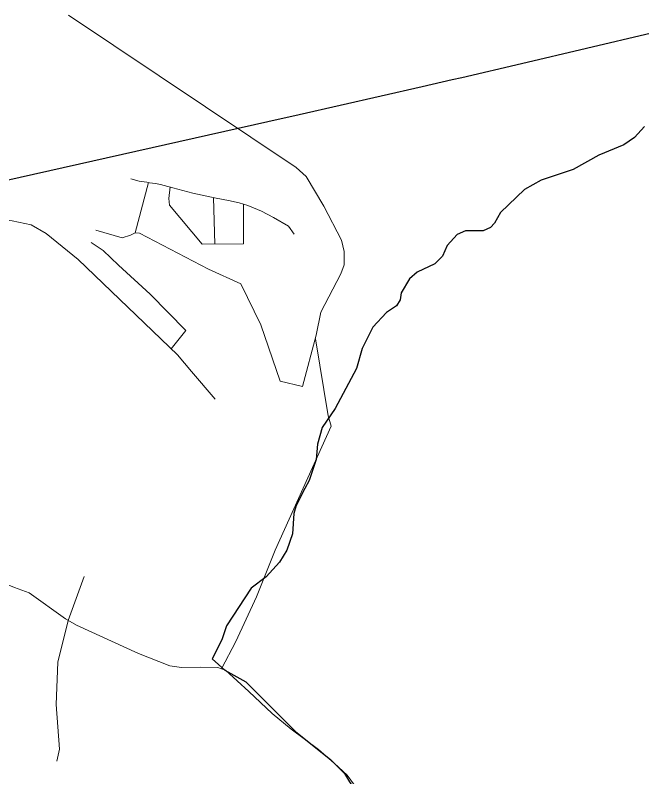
# Model space of a CAD drawing. Header units: millimetres. Extents: x 341818 to 347703, y 7370458 to 7377443.
# Drawn here: x 344639 to 345276, y 7376418 to 7377193 of the extents above; entities that cross this region are included whole.
import ezdxf

# ---------------------------------------------------------------- set-up
doc = ezdxf.new("R2010")
doc.units = ezdxf.units.MM
for name, color, linetype, lineweight in [('ALAMEDA MINAS GERAIS - 21_01_2021 - MON21', 7, 'Continuous', 18), ('MCT - RUA CINCO DE OUTUBRO', 7, 'Continuous', 18), ('PASSAGEM AUGUSTA - 21_01_2021 - MON13', 7, 'Continuous', 18), ('RUA 10 DE JUNHO - 21_01_2021 - MON14', 7, 'Continuous', 18), ('RUA 18 DE ABRIL - 21_01_2021 - MON15', 7, 'Continuous', 18), ('RUA ALTO DA BELA VISTA - 21_01_2021 - MON09', 7, 'Continuous', 18), ('RUA DOLORES GOMEZ IBARRURI - 21_01_2021 - MON12', 7, 'Continuous', 18), ('RUA EDSON QUEIROZ - 21_01_2021 - MON10', 7, 'Continuous', 18), ('RUA JOÃO SILVA - 21_01_2021 - MON19', 7, 'Continuous', 18), ('RUA MACALE - 21_01_2021 - MON18', 7, 'Continuous', 18), ('RUA MANDUBA - 21_01_2021 - MON22', 7, 'Continuous', 18), ('RUA MANHACU - 21_01_2021 - MON11', 7, 'Continuous', 18), ('RUA VALDOMIRO RODRIGUES - 21_01_2021 - MON17', 7, 'Continuous', 18), ('TRAVESSA TEÓFILO - 21_01_2021 - MON20', 7, 'Continuous', 18), ('VIELA 20 - 21_01_2021 - MON16', 7, 'Continuous', 18)]:
    doc.layers.add(name, color=color, linetype=linetype, lineweight=lineweight)
doc.layers.add('MONTANHÃO', color=220, linetype='Continuous')

msp = doc.modelspace()

# ---------------------------------------------------------------- linework, layer by layer
at = {"layer": 'ALAMEDA MINAS GERAIS - 21_01_2021 - MON21', "linetype": 'ByBlock'}
msp.add_lwpolyline([(344841.68, 7376802.15), (344817.66, 7376830.44), (344803.62, 7376847.38), (344702.46, 7376944.35), (344670.22, 7376970.77), (344654.94, 7376979.38), (344635.66, 7376983.63), (344585.65, 7376991.12), (344579.93, 7376994.63), (344574.76, 7376999.43)], dxfattribs=at)
at = {"layer": 'MCT - RUA CINCO DE OUTUBRO', "linetype": 'ByBlock'}
msp.add_lwpolyline([(344708.77, 7376622.19), (344692.48, 7376577.45), (344682.01, 7376535.05), (344680.26, 7376492.06), (344683.72, 7376446.62), (344680.82, 7376434.42)], dxfattribs=at)
at = {"layer": 'MONTANHÃO'}
for points in [[(344613.31, 7377021.19), (344895.52, 7377084.58), (344927.38, 7377091.73), (345052.16, 7377120.17), (345082.7, 7377127.13), (345092.68, 7377129.27), (345153.25, 7377143.51), (345285.17, 7377174.52)], [(345278.14, 7377079.53), (345267.94, 7377068.13), (345257.14, 7377060.93), (345231.94, 7377050.13), (345205.54, 7377035.73), (345173.14, 7377024.93), (345156.34, 7377015.33), (345131.74, 7376991.93), (345125.74, 7376981.13), (345121.54, 7376976.93), (345114.34, 7376973.33), (345096.34, 7376973.33), (345087.94, 7376969.73), (345077.74, 7376958.33), (345072.94, 7376947.53), (345065.14, 7376939.73), (345047.14, 7376931.33), (345039.34, 7376924.73), (345030.94, 7376910.33), (345029.74, 7376903.13), (345026.14, 7376897.13), (345015.94, 7376890.53), (345002.14, 7376875.53), (344991.34, 7376853.93), (344985.34, 7376833.53), (344963.74, 7376792.73), (344950.54, 7376773.53), (344945.74, 7376756.73), (344944.54, 7376741.13), (344937.34, 7376719.53), (344933.07, 7376711.38), (344924.14, 7376694.33), (344922.5, 7376688.59), (344921.74, 7376685.93), (344920.54, 7376665.53), (344914.54, 7376648.73), (344907.34, 7376636.73), (344893.54, 7376621.73), (344878.54, 7376610.33), (344853.34, 7376571.93), (344848.54, 7376557.53), (344838.94, 7376538.33), (344851.54, 7376526.93), (344873.14, 7376514.93), (344923.54, 7376464.53), (344959.54, 7376435.73), (344973.34, 7376421.93), (344984.14, 7376403.93)]]:
    msp.add_lwpolyline(points, dxfattribs=at)
at = {"layer": 'PASSAGEM AUGUSTA - 21_01_2021 - MON13', "linetype": 'ByBlock'}
msp.add_lwpolyline([(344756.18, 7377026.22), (344764.5, 7377024.03), (344772.35, 7377022.69), (344775.03, 7377022.21), (344781.15, 7377021.64), (344786.42, 7377020.58), (344793.88, 7377018.58), (344819.17, 7377011.75), (344842.71, 7377006.69), (344855.34, 7377004.3), (344866.29, 7377001.8), (344875.19, 7376999.04), (344889, 7376993.36), (344901.28, 7376987.08), (344916.49, 7376978.03), (344922.04, 7376970.02)], dxfattribs=at)
at = {"layer": 'RUA 10 DE JUNHO - 21_01_2021 - MON14', "linetype": 'ByBlock'}
msp.add_lwpolyline([(344870.74, 7377000.42), (344870.74, 7376960.04), (344870.74, 7376960.04)], dxfattribs=at)
at = {"layer": 'RUA 18 DE ABRIL - 21_01_2021 - MON15', "linetype": 'ByBlock'}
msp.add_lwpolyline([(344870.74, 7376960.04), (344828.54, 7376959.86), (344795.41, 7376999.63), (344794.64, 7377006.39), (344796.2, 7377017.95)], dxfattribs=at)
at = {"layer": 'RUA ALTO DA BELA VISTA - 21_01_2021 - MON09', "linetype": 'ByBlock'}
msp.add_lwpolyline([(344621.95, 7376617.17), (344637.88, 7376610.97), (344652.68, 7376605.47), (344689.66, 7376579.07), (344700.89, 7376572.59), (344763.76, 7376543.81), (344795.64, 7376531.18), (344807.6, 7376529.62), (344826.49, 7376529.79), (344844.51, 7376529.45), (344848.41, 7376528.15), (344852.31, 7376526.85), (344876.12, 7376505.31), (344899.89, 7376482.75), (344918.95, 7376466.99), (344946.7, 7376446.17), (344962.65, 7376432.5), (344976.02, 7376420.31), (344984.51, 7376408.54), (344989.02, 7376398.5), (344994.41, 7376372.98), (344998.4, 7376355.98), (345003.94, 7376340.05), (345010.61, 7376326.27)], dxfattribs=at)
at = {"layer": 'RUA DOLORES GOMEZ IBARRURI - 21_01_2021 - MON12', "linetype": 'ByBlock'}
msp.add_lwpolyline([(344692.94, 7377192.5), (344924.22, 7377037.61), (344934.31, 7377028.58), (344952.2, 7376998.37), (344970.38, 7376963.88), (344972.85, 7376952.26), (344972.8, 7376938.78), (344969.62, 7376929.79), (344949.21, 7376890.79), (344944.35, 7376867.32), (344930.65, 7376815.21)], dxfattribs=at)
at = {"layer": 'RUA EDSON QUEIROZ - 21_01_2021 - MON10', "linetype": 'ByBlock'}
msp.add_lwpolyline([(344848.41, 7376528.15), (344863, 7376555.87), (344883.88, 7376601.44), (344902.71, 7376648.89), (344959.71, 7376774.71)], dxfattribs=at)
at = {"layer": 'RUA JOÃO SILVA - 21_01_2021 - MON19', "linetype": 'ByBlock'}
msp.add_lwpolyline([(344715.79, 7376961.38), (344728.01, 7376953.39), (344743.68, 7376938.37), (344775.9, 7376909.13), (344812.02, 7376872.14)], dxfattribs=at)
at = {"layer": 'RUA MACALE - 21_01_2021 - MON18', "linetype": 'ByBlock'}
msp.add_lwpolyline([(344774.18, 7377022.36), (344760.43, 7376971.33)], dxfattribs=at)
at = {"layer": 'RUA MANDUBA - 21_01_2021 - MON22', "linetype": 'ByBlock'}
msp.add_lwpolyline([(344930.65, 7376815.21), (344930.65, 7376815.21), (344907.99, 7376820.48), (344888.33, 7376877.88), (344867.79, 7376919.67)], dxfattribs=at)
at = {"layer": 'RUA MANHACU - 21_01_2021 - MON11', "linetype": 'ByBlock'}
msp.add_lwpolyline([(344943.81, 7376863.55), (344956.84, 7376785.34), (344959.71, 7376774.71)], dxfattribs=at)
at = {"layer": 'RUA VALDOMIRO RODRIGUES - 21_01_2021 - MON17', "linetype": 'ByBlock'}
msp.add_lwpolyline([(344720.68, 7376974.23), (344747.48, 7376966.31), (344755.74, 7376968.99), (344760.43, 7376971.33), (344765.01, 7376970.88), (344834.92, 7376934.48), (344867.79, 7376919.67)], dxfattribs=at)
at = {"layer": 'TRAVESSA TEÓFILO - 21_01_2021 - MON20', "linetype": 'ByBlock'}
msp.add_lwpolyline([(344812.02, 7376872.14), (344797.14, 7376853.6)], dxfattribs=at)
at = {"layer": 'VIELA 20 - 21_01_2021 - MON16', "linetype": 'ByBlock'}
msp.add_lwpolyline([(344840.22, 7377007.22), (344841.44, 7376959.91)], dxfattribs=at)

doc.saveas('drawing.dxf')
